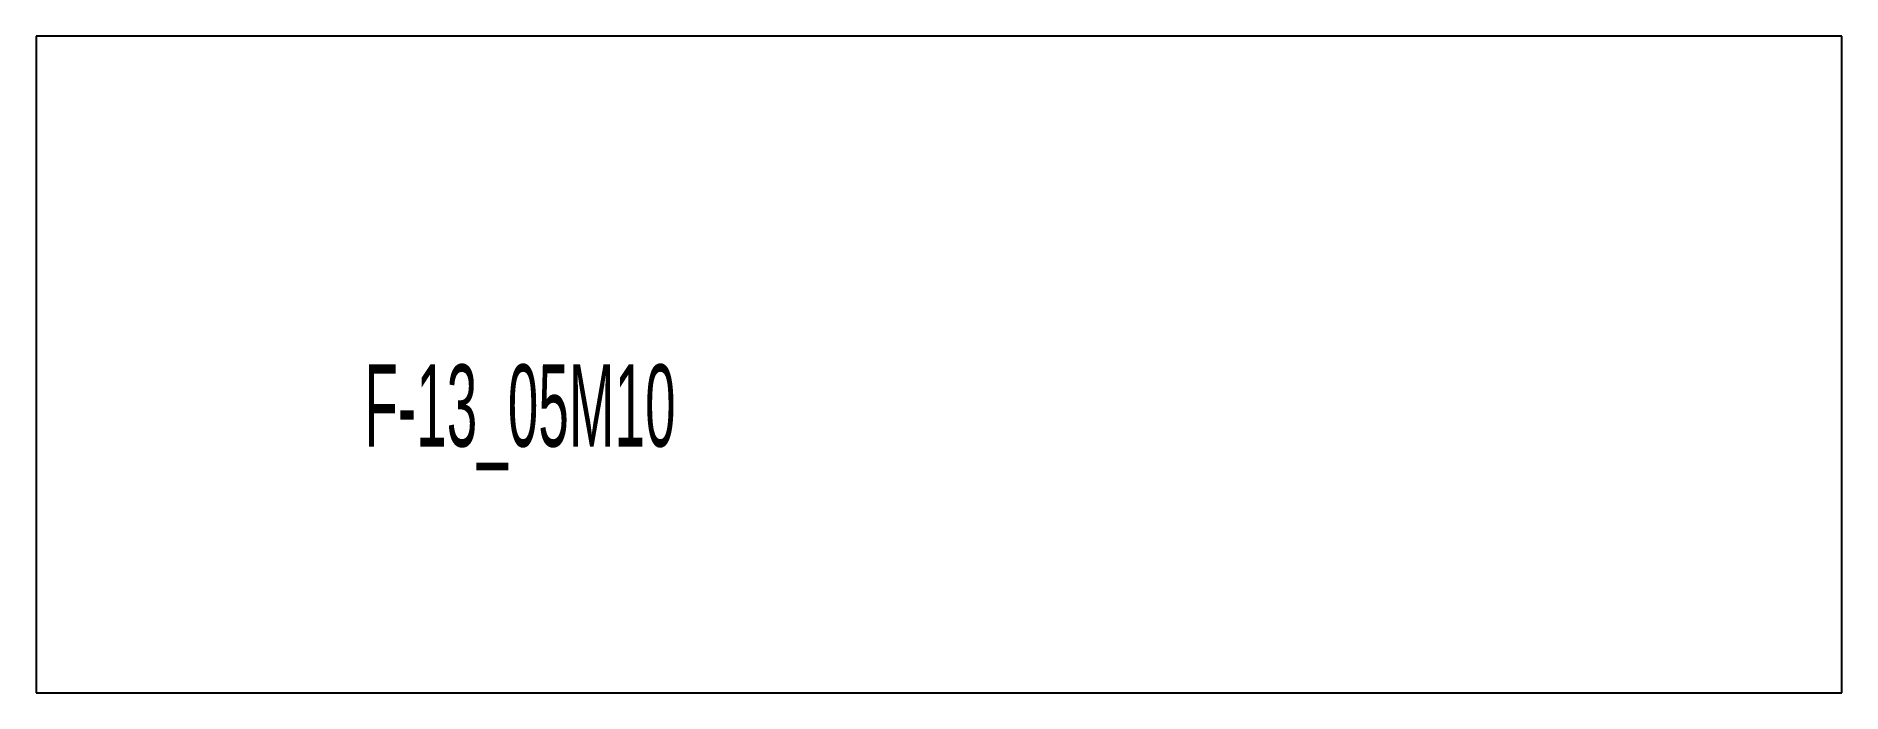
# Model space of a CAD drawing. Extents: x 0 to 11, y 0 to 4.
import ezdxf

# ---------------------------------------------------------------- set-up
doc = ezdxf.new("R2010")
doc.units = 0
doc.header["$MEASUREMENT"] = 0
doc.layers.add('BURN', color=1, linetype='CONTINUOUS')
doc.layers.add('SCRIBE', color=1, linetype='CONTINUOUS')

msp = doc.modelspace()

# ---------------------------------------------------------------- linework, layer by layer
at = {"layer": 'BURN'}
for p, q in [((10.999999, 4), (0, 4)), ((0, 4), (0, 0)), ((10.999999, 0), (10.999999, 4)), ((0, 0), (10.999999, 0))]:
    msp.add_line(p, q, dxfattribs=at)

# ---------------------------------------------------------------- texts
at = {"layer": 'SCRIBE', "width": 0.5}
msp.add_text('F-13_05M10', height=0.5, dxfattribs=at).set_placement((2, 1.5))

doc.saveas('drawing.dxf')
